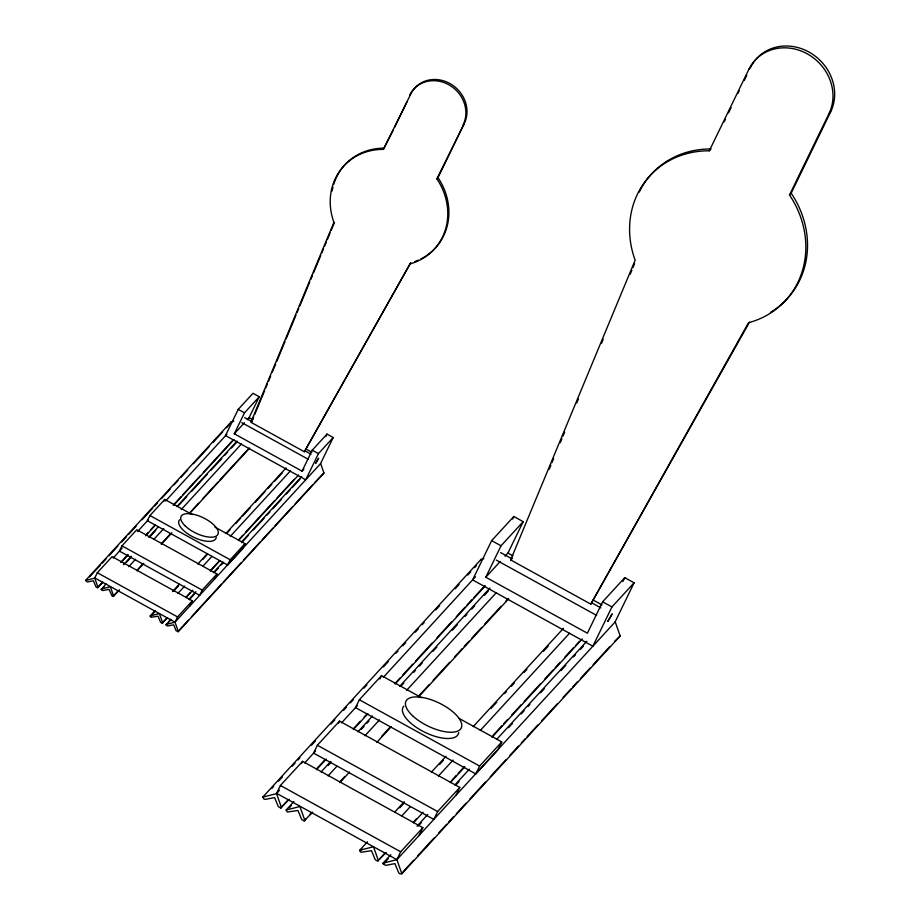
<?xml version="1.0" encoding="UTF-8"?>
<svg xmlns="http://www.w3.org/2000/svg" width="920" height="920" viewBox="0 0 920 920"><rect width="100%" height="100%" fill="white"/><g stroke="black" fill="none" stroke-linecap="round" stroke-linejoin="round"><path stroke-width="1.38" d="M251.999 421.049L253.655 417.07M254.748 414.425L264.649 390.597M265.742 387.941L267.398 383.973M268.502 381.328L270.698 376.027M272.343 372.059L275.643 364.113M276.748 361.468L284.993 341.607M286.097 338.962L295.987 315.123M297.091 312.478L298.735 308.51M299.839 305.854L309.741 282.026M310.834 279.381L312.49 275.413M313.593 272.757L320.735 255.553M321.839 252.896L323.483 248.929M324.587 246.284L326.232 242.305M327.336 239.66L330.084 233.036M331.188 230.391L334.489 222.444M749.501 322.138L590.824 604.141L510.646 559.935L635.133 260.199A92.149 83.145 42.6 0 1 709.308 150.799L748.822 69.414L750.501 67.585A46.069 41.572 42.6 0 1 808.898 52.003A46.069 41.572 42.6 0 1 830.691 111.791L791.177 193.177A92.149 83.145 42.6 0 1 770.534 312.305M549.228 469.246L550.884 465.267M551.977 462.61L553.633 458.631M560.245 442.716L561.901 438.736M562.994 436.091L564.65 432.112M576.771 402.937L578.427 398.958M601.553 343.252L603.209 339.273M630.2 274.286L631.856 270.308M632.948 267.662L634.605 263.683M189.784 606.084L192.326 600.841L112.102 556.611L97.324 572.712L94.771 577.944L175.007 622.173L178.319 631.603L176.18 630.856L173.673 624.818L167.566 625.991L165.991 625.106L170.637 619.229M121.969 545.87L119.427 551.103L199.651 595.332L202.193 590.099L216.97 573.999L136.746 529.77L121.969 545.87L202.193 590.099M192.326 514.636L164.749 499.433L149.971 515.534L147.43 520.766L227.654 564.995L242.431 548.906L244.973 543.662L214.889 527.079M163.725 501.526L164.749 499.433M238.222 409.388L225.503 435.574L305.728 479.803L318.447 453.617L333.224 437.517L327.014 434.102L312.236 450.202L302.07 471.143L234.301 433.78L244.478 412.838L259.256 396.738L253 393.3L238.222 409.388L244.478 412.838M247.238 419.704L249.078 417.691L259.256 396.738M304.359 451.754L410.665 262.821L304.359 451.754L250.884 422.268L333.914 222.341A61.468 55.453 42.6 0 1 383.387 149.373L410.872 93.863A30.728 27.726 42.6 0 1 449.811 83.478A30.728 27.726 42.6 0 1 464.347 123.349L437.989 177.64A61.468 55.453 42.6 0 1 420.739 259.014M383.387 149.373L393.3 130.053M394.553 127.466L407.1 101.626M165.784 624.519L175.007 622.173L177.548 616.94L192.326 600.841M214.429 579.243L216.97 573.999M227.654 564.995L230.195 559.762L244.973 543.662M409.549 264.04A61.468 55.453 42.6 0 0 436.873 178.859L464.347 123.349M325.818 436.563L327.014 434.102M320.505 463.703L333.224 437.517M419.037 835.521L422.855 827.666L302.577 761.357L280.416 785.484L276.609 793.339L396.876 859.648L401.856 873.781L399.602 873.793L398.647 872.666L394.898 863.604L385.733 865.375L383.364 864.041L383.065 863.167L390.827 854.703M301.484 763.6L302.577 761.357M317.365 745.246L313.559 753.1L433.826 819.409L437.644 811.555L459.804 787.428L339.526 721.119L317.365 745.246L437.644 811.555M338.433 723.361L339.526 721.119M421.601 697.74L381.512 675.636L359.352 699.763L355.534 707.618L475.812 773.927L497.973 749.788L501.779 741.945L459.183 718.462M379.879 678.994L381.512 675.636M491.659 540.626L472.604 579.887L592.871 646.196L611.938 606.935L634.098 582.808L624.783 577.679L602.634 601.806L587.385 633.213L485.794 577.208L501.032 545.801L523.192 521.674L513.82 516.499L491.659 540.626L501.032 545.801M512.589 519.029L513.82 516.499M505.057 556.221L507.943 553.069L523.192 521.674M724.155 121.842L725.42 119.255M728.548 112.792L731.055 107.629M737.955 93.415L739.208 90.838M744.234 80.5L746.741 75.337M383.065 863.167L396.876 859.648L400.695 851.793L422.855 827.666M455.986 795.282L459.804 787.428M475.812 773.927L479.63 766.072L501.779 741.945M590.824 604.141L748.523 322.724A92.149 83.145 42.6 0 0 789.498 195.005L829.012 113.62L830.691 111.791M622.955 581.452L624.783 577.679M615.031 622.058L634.098 582.808M436.873 178.859L437.989 177.64M102.925 582.279L97.497 587.707L95.921 586.822L93.426 580.773L87.32 581.957L85.537 580.474L231.161 421.877L233.795 421.199M89.62 576.828L100.303 565.202M102.246 563.086L106.122 558.854M109.043 555.691L117.771 546.169M121.659 541.938L126.511 536.647M128.455 534.543L136.229 526.079M142.048 519.731L152.731 508.104M154.675 505.988L157.584 502.815M161.471 498.582L170.2 489.072M174.087 484.84L177.974 480.608M180.883 477.445L187.68 470.039M193.511 463.691L209.035 446.775M212.922 442.543L222.628 431.974M226.515 427.742L229.425 424.568M113.195 558.049L122.187 548.09M137.471 531.61L148.155 519.984M165.623 500.951L226.791 434.332M234.301 433.78L244.467 422.717M97.497 587.707L102.361 582.417M120.807 562.327L127.604 554.933M146.05 534.842L147.982 532.726M150.903 529.552L154.778 525.32M173.224 505.229L180.998 496.777M182.942 494.661L200.41 475.628M203.331 472.454L232.449 440.737M121.371 562.189L128.167 554.783M145.648 535.75L155.353 525.182M173.799 505.091L233.99 439.53M119.496 589.823L113.677 596.16L112.159 596.171L109.031 589.375L102.913 590.548L101.338 589.662L105.984 583.797M123.464 564.765L131.226 556.301M148.706 537.268L158.412 526.7M176.858 506.609L237.049 441.048M101.338 589.662L104.248 586.488M126.58 562.166L131.434 556.887M149.88 536.797L155.71 530.449M179.009 505.068L186.771 496.616M191.624 491.326L207.161 474.409M211.048 470.178L221.72 458.551M224.641 455.377L227.55 452.203M231.437 447.971L237.256 441.634M128.8 566.651L135.596 559.245M154.042 539.154L163.748 528.586M181.228 509.553L241.419 443.992M113.102 596.309L117.955 591.019M137.379 569.871L143.198 563.534M161.644 543.444L170.384 533.922M189.796 512.773L198.536 503.263M202.423 499.031L217.959 482.114M219.903 479.998L249.021 448.281M136.976 570.791L143.773 563.385M161.242 544.352L171.925 532.726M189.405 513.693L249.596 448.132M167.578 617.711L162.15 623.15L160.574 622.254L158.079 616.216L151.03 617.251L150.178 615.917L155.043 610.627M172.511 591.594L179.308 584.2M197.754 564.109L207.46 553.529M225.906 533.439L286.108 467.889M150.386 616.504L155.238 611.213M173.684 591.123L178.549 585.833M202.814 559.406L207.667 554.116M227.09 532.967L230 529.793M235.83 523.457L240.683 518.167M242.627 516.051L250.389 507.587M255.242 502.308L264.948 491.728M267.869 488.554L271.745 484.334M274.666 481.16L282.428 472.696M177.847 593.492L184.644 586.086M203.09 565.995L211.83 556.473M230.276 536.383L290.467 470.833M162.15 623.15L167.003 617.86M186.427 596.712L190.314 592.48M210.691 570.285L219.431 560.763M238.855 539.615L242.73 535.382M245.651 532.208L274.769 500.491M276.713 498.375L294.193 479.343M186.024 597.632L192.82 590.226M210.3 571.193L220.006 560.613M238.452 540.523L298.643 474.973M302.07 471.143L303.91 469.131M189.083 599.138L195.88 591.744M213.359 572.712L223.065 562.131M241.511 542.041L301.702 476.491M168.9 621.931L170.844 619.815M189.29 599.725L194.143 594.435M214.532 572.228L218.419 568.008M221.329 564.834L223.272 562.718M241.718 542.627L248.515 535.221M253.368 529.943L264.051 518.305M266.961 515.131L269.87 511.968M272.78 508.794L281.52 499.272M286.373 493.982L290.26 489.762M292.203 487.646L299.966 479.182M175.007 622.173L320.631 463.565L323.955 472.995L178.319 631.603M177.755 631.752L188.427 620.115M191.348 616.94L221.444 584.165M223.387 582.049L240.856 563.017M243.777 559.843L260.279 541.868M262.223 539.752L272.895 528.126M274.839 526.01L292.318 506.977M295.228 503.803L312.708 484.771M314.64 482.655L323.955 472.995M709.308 150.799L710.987 148.971A92.149 83.145 42.6 0 0 639.205 192.13M789.498 195.005L791.177 193.177M289.305 799.307L280.692 807.978L278.334 806.644L274.585 797.582L265.42 799.342L264.005 799.135L262.74 797.134L481.079 559.348L483.851 558.647M271.791 788.497L273.723 786.381M278.576 781.103L282.463 776.871M292.169 766.303L295.078 763.14M297.988 759.966L299.931 757.85M311.57 745.165L315.457 740.945M330.981 724.029L334.857 719.808M343.597 710.297L346.506 707.123M350.393 702.891L353.303 699.729M363.975 688.102L366.884 684.928M383.387 666.966L388.228 661.675M395.991 653.223L397.934 651.107M402.787 645.828L405.697 642.654M415.403 632.086L418.312 628.912M422.199 624.692L424.143 622.575M435.781 609.891L439.668 605.659M455.193 588.754L459.068 584.522M467.808 575.011L470.718 571.849M474.593 567.617L476.537 565.501M262.74 797.134L276.563 793.626L279.496 790.188M304.704 762.979L315.479 750.996M341.584 722.821L357.466 705.513M383.306 677.373L475.49 576.736M485.794 577.208L500.238 561.464M280.692 807.978L288.454 799.514M316.595 768.867L325.323 759.356M353.464 728.709L360.26 721.314M364.147 717.082L367.057 713.92M395.197 683.261L400.05 677.982M402.96 674.808L412.666 664.24M415.575 661.077L432.066 643.103M436.919 637.824L451.478 621.966M456.331 616.688L465.06 607.177M467.003 605.061L471.856 599.771M473.8 597.667L484.472 586.04M316.48 769.706L326.186 759.138M353.349 729.548L367.908 713.702M395.082 684.1L485.323 585.822M510.646 559.935L512.325 558.106M312.697 812.199L304.083 820.87L301.714 819.536L297.965 810.474L287.396 812.026L286.131 810.025L293.894 801.573M321.068 771.983L330.774 761.415M357.938 731.825L372.497 715.967M399.671 686.377L489.911 588.087M289.351 807.737L291.295 805.621M328.164 765.463L331.073 762.289M361.157 729.525L364.067 726.351M366.988 723.189L368.92 721.073M400.947 686.193L403.857 683.031M413.563 672.462L415.506 670.346M419.382 666.115L422.291 662.94M432.963 651.325L436.85 647.094M452.375 630.188L457.228 624.898M464.991 616.446L466.934 614.33M471.787 609.051L474.697 605.877M484.403 595.309L488.278 591.077M328.095 775.87L336.823 766.36M364.964 735.712L379.523 719.854M406.697 690.264L495.972 593.032M304.083 820.87L306.015 818.754M309.902 814.522L311.846 812.418M339.986 781.77L344.839 776.48M381.708 736.322L390.436 726.811M418.588 696.164L429.26 684.537M433.136 680.306L449.638 662.342M454.491 657.053L462.254 648.6M464.186 646.484L469.039 641.206M471.96 638.031L481.654 627.463M484.564 624.289L501.066 606.326M505.919 601.047L507.863 598.931M339.871 782.609L349.565 772.041M376.74 742.44L391.299 726.593M418.473 697.004L508.714 598.713M386.239 852.437L377.614 861.108L375.256 859.774L371.507 850.712L360.939 852.265L359.674 850.264L367.436 841.811M394.611 812.222L404.305 801.654M431.48 772.064L446.039 756.206M473.213 726.616L563.454 628.325M359.984 851.138L361.928 849.033M399.763 807.817L403.65 803.585M439.553 764.485L443.44 760.254M490.981 708.469L496.811 702.132M504.574 693.668L506.506 691.564M511.359 686.274L514.268 683.1M523.974 672.531L526.884 669.369M543.386 651.394L548.24 646.116M401.637 816.109L410.366 806.598M438.506 775.951L453.065 760.092M480.24 730.503L569.514 633.27M379.558 858.992L384.41 853.714M413.528 822.008L416.438 818.834M451.363 780.781L456.216 775.502M458.16 773.386L463.979 767.05M493.097 735.344L501.825 725.834M503.769 723.718L507.644 719.486M511.531 715.265L521.237 704.697M524.147 701.523L540.638 683.56M544.525 679.328L553.253 669.817M555.197 667.702L560.05 662.423M564.903 657.133L573.631 647.622M575.575 645.506L579.462 641.286M413.402 822.848L423.108 812.279M450.282 782.678L464.841 766.831M492.004 737.242L582.256 638.952M417.024 826.171L427.697 814.545M454.871 784.956L469.43 769.097M496.593 739.507L586.845 641.228M383.364 864.041L388.217 858.751M418.301 825.987L421.21 822.813M456.147 784.771L459.057 781.597M508.553 727.708L512.428 723.476M521.168 713.966L524.078 710.792M527.953 706.571L529.897 704.456M540.569 692.829L544.456 688.597M560.947 670.634L565.8 665.344M573.562 656.891L575.506 654.775M580.359 649.497L583.268 646.323M396.876 859.648L615.216 621.862L620.195 635.996L401.856 873.781M402.948 871.884L413.62 860.257M417.507 856.037L433.998 838.062M438.851 832.784L446.614 824.331M448.558 822.216L453.41 816.925M456.32 813.763L466.026 803.194M469.901 798.962L485.426 782.057M490.279 776.768L505.804 759.862M509.691 755.63L518.42 746.12M521.329 742.946L525.216 738.725M527.16 736.609L537.832 724.983M541.707 720.762L557.232 703.846M563.063 697.509L570.825 689.057M572.769 686.941L577.61 681.651M580.531 678.488L590.226 667.92M593.147 664.746L609.638 646.783M614.491 641.493L620.195 635.996M85.537 580.474L94.748 578.139L98.072 587.569M101.131 589.076L110.354 586.741L113.677 596.16M150.178 615.917L159.401 613.571L162.725 623.001M286.131 810.025L299.954 806.518L304.934 820.651M359.674 850.264L373.497 846.756L378.476 860.89M602.634 601.806L611.938 606.935M507.943 553.069L512.957 555.841M593.239 600.093L602.013 604.934M500.606 552.587L511.888 558.797M592.066 603.014L600.841 607.844M312.236 450.202L318.447 453.617M249.078 417.691L252.85 419.761M305.555 448.822L311.822 452.284M244.605 417.599L252.126 421.739M304.773 450.765L311.041 454.227M496.351 560.119L596.585 615.376M241.764 422.625L308.2 459.252M149.971 515.534L230.195 559.762M359.352 699.763L479.63 766.072M97.324 572.712L177.548 616.94M280.416 785.484L400.695 851.793M481.079 559.348L481.39 560.222M231.161 421.877L231.368 422.452M276.563 793.626L281.543 807.76M216.234 537.406A20.493 8.533 25.9 0 1 193.879 537.337A20.493 8.533 25.9 0 1 179.642 519.765M418.301 260.153A61.468 55.453 42.6 0 1 414.529 261.636M332.131 190.958A61.468 55.453 42.6 0 1 332.971 187.001M333.695 184.402A61.468 55.453 42.6 0 1 336.065 178.135M336.628 176.939A61.468 55.453 42.6 0 1 384.514 148.155M409.745 95.093A30.728 27.726 42.6 0 1 448.695 84.698A30.728 27.726 42.6 0 1 463.231 124.579M458.7 732.561A30.716 12.788 25.9 0 1 425.178 732.446A30.716 12.788 25.9 0 1 403.846 706.123M748.822 69.414A46.069 41.572 42.6 0 1 807.219 53.831A46.069 41.572 42.6 0 1 829.012 113.62M315.733 463.209L318.561 458.367L315.733 463.209M607.867 621.322L612.11 614.065L607.867 621.322M185.414 526.136A20.493 8.533 25.9 0 0 217.327 535.233A20.493 8.533 25.9 0 0 195.764 514.855A20.493 8.533 25.9 0 0 185.414 526.136M412.493 715.656A30.716 12.788 25.9 0 0 460.345 729.307A30.716 12.788 25.9 0 0 428.007 698.751A30.716 12.788 25.9 0 0 412.493 715.656"/></g></svg>
